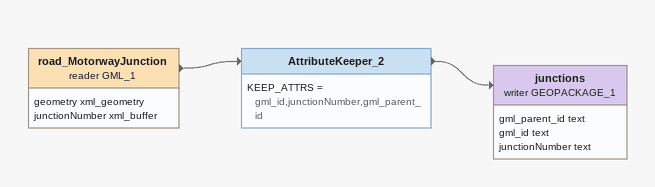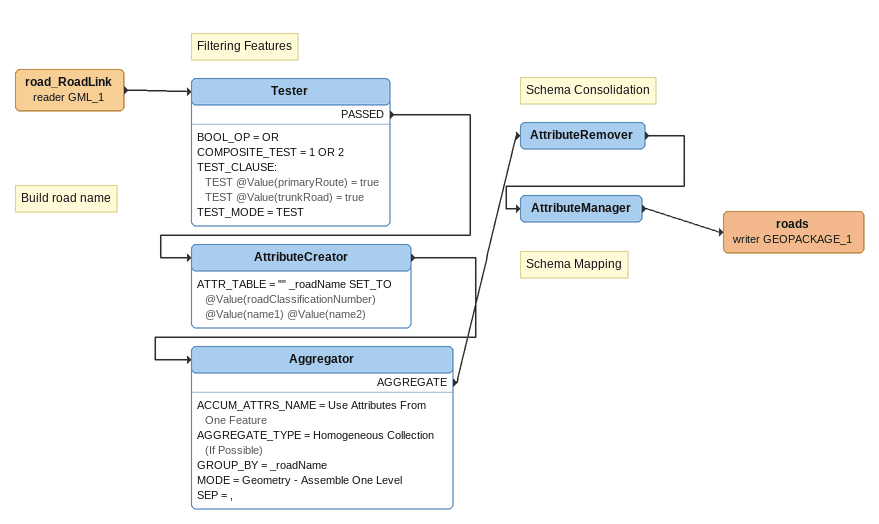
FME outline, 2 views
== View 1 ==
road_MotorwayJunction (reader GML_1)
    attributes: geometry xml_geometry, junctionNumber xml_buffer
    -> AttributeKeeper_2
AttributeKeeper_2
    KEEP_ATTRS = gml_id,junctionNumber,gml_parent_id
    -> junctions (writer GEOPACKAGE_1)
junctions (writer GEOPACKAGE_1)
    attributes: gml_parent_id text, gml_id text, junctionNumber text

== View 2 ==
road_RoadLink (reader GML_1)
    -> Tester
Note: Filtering Features
Tester
    BOOL_OP = OR
    COMPOSITE_TEST = 1 OR 2
    TEST_CLAUSE:
      TEST @Value(primaryRoute) = true
      TEST @Value(trunkRoad) = true
    TEST_MODE = TEST
    PASSED -> AttributeCreator
Note: Build road name
AttributeCreator
    ATTR_TABLE = "" _roadName SET_TO @Value(roadClassificationNumber) @Value(name1) @Value(name2)
    -> Aggregator
Aggregator
    ACCUM_ATTRS_NAME = Use Attributes From One Feature
    AGGREGATE_TYPE = Homogeneous Collection (If Possible)
    GROUP_BY = _roadName
    MODE = Geometry - Assemble One Level
    SEP = ,
    AGGREGATE -> AttributeRemover
Note: Schema Consolidation
AttributeRemover
    -> AttributeManager
Note: Schema Mapping
AttributeManager
    -> roads (writer GEOPACKAGE_1)
roads (writer GEOPACKAGE_1)
